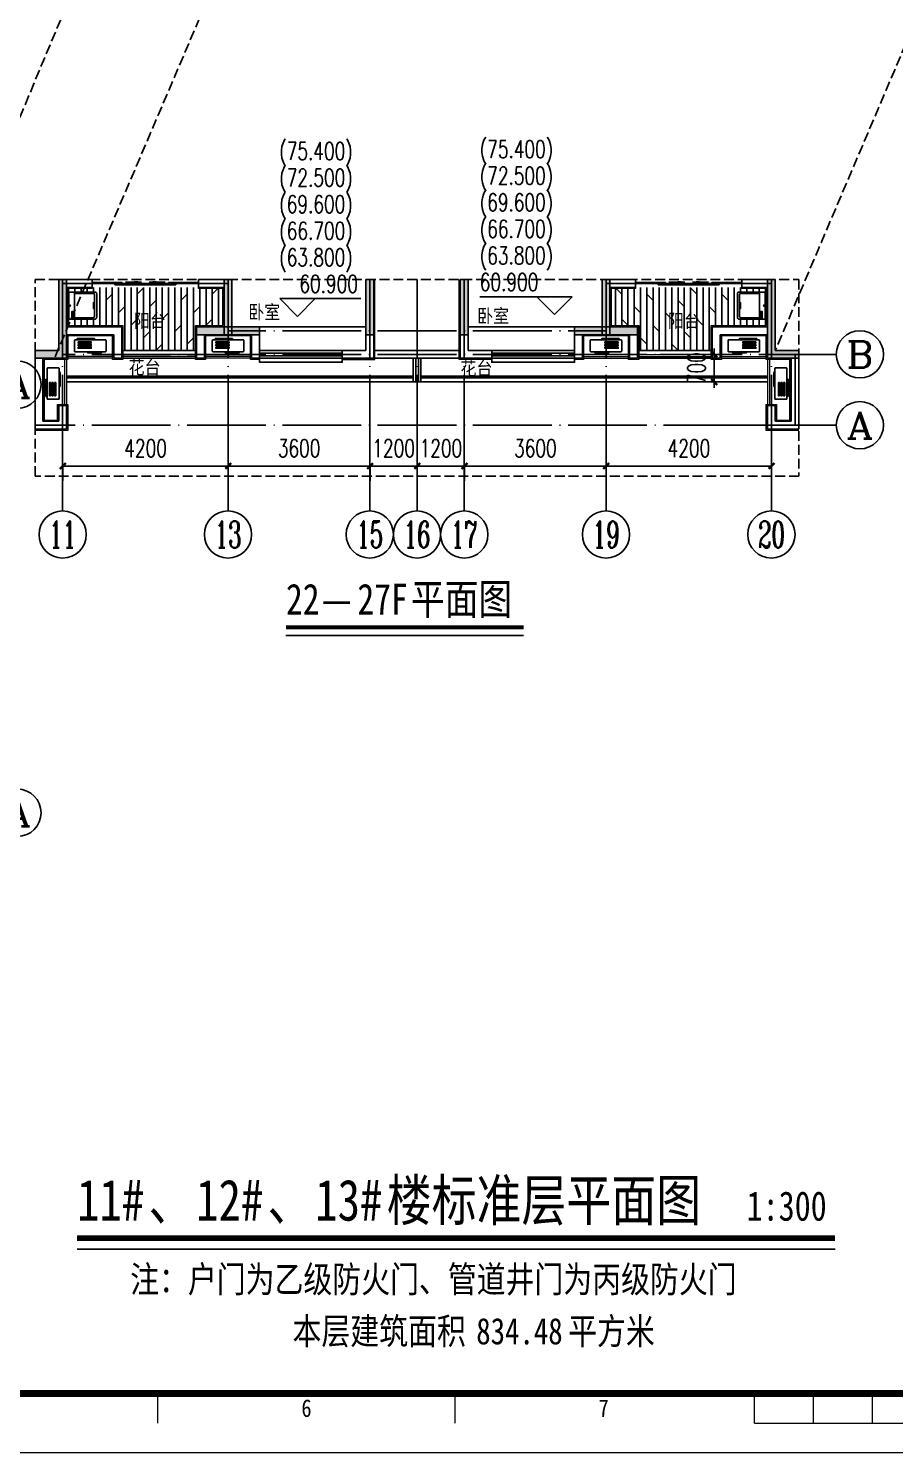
# Model space of a CAD drawing. Extents: x 802298 to 1915382, y -2285475 to -1340051.
# Drawn here: x 1361797 to 1383792, y -2285475 to -2249302 of the extents above; entities that cross this region are included whole.
import ezdxf
from ezdxf.enums import TextEntityAlignment as Align

# ---------------------------------------------------------------- set-up
doc = ezdxf.new("R2010")
doc.units = 0
doc.header["$LTSCALE"] = 1000
doc.header["$MEASUREMENT"] = 0
doc.linetypes.add('DASH', pattern=[0.35, 0.25, -0.1])
doc.linetypes.add('DOTE', pattern=[2.42, 2, -0.2, 0.02, -0.2])
doc.layers.get('0').update_dxf_attribs({"linetype": 'CONTINUOUS'})
doc.layers.get('Defpoints').update_dxf_attribs({"linetype": 'CONTINUOUS'})
for name, color, linetype in [('8', 8, 'CONTINUOUS'), ('AXIS', 3, 'CONTINUOUS'), ('AXIS_TEXT', 7, 'CONTINUOUS'), ('DIM_SYMB', 3, 'CONTINUOUS'), ('DOTE', 1, 'CONTINUOUS'), ('LM-粗', 255, 'CONTINUOUS'), ('PUB_TEXT', 7, 'CONTINUOUS'), ('WALL', 9, 'CONTINUOUS'), ('WINDOW', 4, 'CONTINUOUS'), ('厨卫', 154, 'CONTINUOUS'), ('家具', 33, 'CONTINUOUS'), ('平面填充', 252, 'CONTINUOUS'), ('看线', 5, 'CONTINUOUS'), ('窗檐', 6, 'CONTINUOUS')]:
    doc.layers.add(name, color=color, linetype=linetype)
for name, color, linetype, lineweight in [('保温', 150, 'CONTINUOUS', 9), ('图框', 7, 'CONTINUOUS', 5), ('栏杆百叶', 36, 'CONTINUOUS', 9)]:
    doc.layers.add(name, color=color, linetype=linetype, lineweight=lineweight)
doc.styles.add('_TCH_AXIS', font='COMPLEX', dxfattribs={"bigfont": 'GBCBIG'})
doc.styles.add('_TCH_DIM', font='SIMPLEX', dxfattribs={"bigfont": 'GBCBIG'})
doc.styles.add('COMPLEX', font='COMPLEX')
doc.styles.add('DIM_FONT', font='SIMPLEX', dxfattribs={"width": 0.7, "bigfont": 'GBCBIG'})
doc.styles.add('TKZ1', font='SIMHEI.TTF', dxfattribs={"width": 0.7})
doc.styles.add('黑体', font='SIMHEI.TTF', dxfattribs={"width": 0.8})
doc.dimstyles.new('DIMN150', dxfattribs={"dimscale": 1.5, "dimtxt": 300, "dimasz": 100, "dimexe": 250, "dimexo": 300, "dimgap": 150, "dimtad": 1, "dimdec": 0, "dimzin": 0, "dimdsep": 46, "dimtxsty": 'DIM_FONT', "dimblk": 'ARCHTICK', "dimcen": 0.09, "dimclrt": 7, "dimazin": 2, "dimtfac": 1, "dimtdec": 0, "dimtix": 1, "dimtmove": 2, "dimatfit": 3, "dimfxl": 0, "dimtolj": 1, "dimtzin": 0, "dimarcsym": 0})

# ---------------------------------------------------------------- blocks, each defined once
blk = doc.blocks.new('A$C4EB5717C')
at = {"layer": '家具', "color": 8}
for p, q in [((520, 110), (520, 120)), ((883, 100), (530, 100)), ((893, 120), (893, 110))]:
    blk.add_line(p, q, dxfattribs=at)
at = {"layer": '家具'}
blk.add_lwpolyline([(220, 120), (980, 120, 0.414214), (1000, 140), (1000, 410, 0.414214), (980, 430), (220, 430, 0.414214), (200, 410), (200, 140, 0.414214)], format="xyb", close=True, dxfattribs=at)
at = {"layer": '家具', "color": 8}
for points in [[(269, 459), (709, 459), (709, 444), (269, 444)], [(290, 372), (626, 372), (626, 343), (290, 343)], [(290, 306), (626, 306), (626, 277), (290, 277)], [(290, 240), (626, 240), (626, 211), (290, 211)]]:
    blk.add_lwpolyline(points, close=True, dxfattribs=at)
for centre, start, end in [((530, 110), 180, 270), ((883, 110), 270, 0)]:
    blk.add_arc(centre, 10, start, end, dxfattribs=at)
blk = doc.blocks.new('图框')
at = {"layer": '图框'}
for p, q in [((-84518, 749), (-84518, 1498)), ((-76971, 749), (-76971, 1498)), ((-69367, 749), (-69367, 1498)), ((-67869, 749), (-67869, 1498)), ((-66371, 749), (-66371, 1498)), ((-69367, 749), (-54385, 749)), ((-126000, 0), (0, 0))]:
    blk.add_line(p, q, dxfattribs=at)
at = {"layer": '图框', "const_width": 180}
blk.add_lwpolyline([(-1498, 87496), (-122254, 87496), (-122254, 1498), (-1498, 1498)], close=True, dxfattribs=at)
at = {"layer": '图框', "style": 'TKZ1', "width": 0.85}
for s, p in [('6', (-80745, 1124)), ('7', (-73197, 1124))]:
    blk.add_text(s, height=449, dxfattribs=at).set_placement(p, align=Align.MIDDLE)
blk = doc.blocks.new('_ArchTick')
at = {"color": 0, "linetype": 'ByBlock', "const_width": 0.4}
blk.add_lwpolyline([(-0.5, -0.5), (0.5, 0.5)], dxfattribs=at)
blk = doc.blocks.new('*D535')
at = {"layer": 'AXIS', "color": 0, "lineweight": -2}
for p, q in [((1362671, -2260363), (1362671, -2260791)), ((1362671, -2260416), (1366871, -2260416)), ((1366871, -2260363), (1366871, -2260791))]:
    blk.add_line(p, q, dxfattribs=at)
at = {"layer": 'Defpoints', "color": 0}
for p in [(1362671, -2259913), (1366871, -2259913), (1366871, -2260416)]:
    blk.add_point(p, dxfattribs=at)
at = {"layer": 'AXIS', "color": 0, "lineweight": -2, "xscale": 150, "yscale": 150, "zscale": 150, "rotation": 180}
blk.add_blockref('_ArchTick', (1362671, -2260416), dxfattribs=at)
at = {"layer": 'AXIS', "color": 0, "lineweight": -2, "xscale": 150, "yscale": 150, "zscale": 150}
blk.add_blockref('_ArchTick', (1366871, -2260416), dxfattribs=at)
at = {"layer": 'AXIS', "color": 7, "insert": (1364771, -2259966), "char_height": 450, "attachment_point": 5, "style": 'DIM_FONT'}
blk.add_mtext('\\A1;4200', dxfattribs=at)
blk = doc.blocks.new('*D536')
at = {"layer": 'AXIS', "color": 0, "lineweight": -2}
for p, q in [((1366871, -2260363), (1366871, -2260791)), ((1366871, -2260416), (1370471, -2260416)), ((1370471, -2260363), (1370471, -2260791))]:
    blk.add_line(p, q, dxfattribs=at)
at = {"layer": 'Defpoints', "color": 0}
for p in [(1366871, -2259913), (1370471, -2259913), (1370471, -2260416)]:
    blk.add_point(p, dxfattribs=at)
at = {"layer": 'AXIS', "color": 0, "lineweight": -2, "xscale": 150, "yscale": 150, "zscale": 150, "rotation": 180}
blk.add_blockref('_ArchTick', (1366871, -2260416), dxfattribs=at)
at = {"layer": 'AXIS', "color": 0, "lineweight": -2, "xscale": 150, "yscale": 150, "zscale": 150}
blk.add_blockref('_ArchTick', (1370471, -2260416), dxfattribs=at)
at = {"layer": 'AXIS', "color": 7, "insert": (1368671, -2259966), "char_height": 450, "attachment_point": 5, "style": 'DIM_FONT'}
blk.add_mtext('\\A1;3600', dxfattribs=at)
blk = doc.blocks.new('*D537')
at = {"layer": 'AXIS', "color": 0, "lineweight": -2}
for p, q in [((1370471, -2260416), (1370321, -2260416)), ((1370471, -2260363), (1370471, -2260791)), ((1370471, -2260416), (1371671, -2260416)), ((1371671, -2260363), (1371671, -2260791)), ((1371671, -2260416), (1371821, -2260416))]:
    blk.add_line(p, q, dxfattribs=at)
at = {"layer": 'Defpoints', "color": 0}
for p in [(1370471, -2259913), (1371671, -2259913), (1371671, -2260416)]:
    blk.add_point(p, dxfattribs=at)
at = {"layer": 'AXIS', "color": 0, "lineweight": -2, "xscale": 150, "yscale": 150, "zscale": 150}
blk.add_blockref('_ArchTick', (1370471, -2260416), dxfattribs=at)
at = {"layer": 'AXIS', "color": 0, "lineweight": -2, "xscale": 150, "yscale": 150, "zscale": 150, "rotation": 180}
blk.add_blockref('_ArchTick', (1371671, -2260416), dxfattribs=at)
at = {"layer": 'AXIS', "color": 7, "insert": (1371071, -2259966), "char_height": 450, "attachment_point": 5, "style": 'DIM_FONT'}
blk.add_mtext('\\A1;1200', dxfattribs=at)
blk = doc.blocks.new('*D538')
at = {"layer": 'AXIS', "color": 0, "lineweight": -2}
for p, q in [((1371671, -2260416), (1371521, -2260416)), ((1371671, -2260363), (1371671, -2260791)), ((1371671, -2260416), (1372871, -2260416)), ((1372871, -2260363), (1372871, -2260791)), ((1372871, -2260416), (1373021, -2260416))]:
    blk.add_line(p, q, dxfattribs=at)
at = {"layer": 'Defpoints', "color": 0}
for p in [(1371671, -2259913), (1372871, -2259913), (1372871, -2260416)]:
    blk.add_point(p, dxfattribs=at)
at = {"layer": 'AXIS', "color": 0, "lineweight": -2, "xscale": 150, "yscale": 150, "zscale": 150}
blk.add_blockref('_ArchTick', (1371671, -2260416), dxfattribs=at)
at = {"layer": 'AXIS', "color": 0, "lineweight": -2, "xscale": 150, "yscale": 150, "zscale": 150, "rotation": 180}
blk.add_blockref('_ArchTick', (1372871, -2260416), dxfattribs=at)
at = {"layer": 'AXIS', "color": 7, "insert": (1372271, -2259966), "char_height": 450, "attachment_point": 5, "style": 'DIM_FONT'}
blk.add_mtext('\\A1;1200', dxfattribs=at)
blk = doc.blocks.new('*D539')
at = {"layer": 'AXIS', "color": 0, "lineweight": -2}
for p, q in [((1372871, -2260363), (1372871, -2260791)), ((1372871, -2260416), (1376471, -2260416)), ((1376471, -2260363), (1376471, -2260791))]:
    blk.add_line(p, q, dxfattribs=at)
at = {"layer": 'Defpoints', "color": 0}
for p in [(1372871, -2259913), (1376471, -2259913), (1376471, -2260416)]:
    blk.add_point(p, dxfattribs=at)
at = {"layer": 'AXIS', "color": 0, "lineweight": -2, "xscale": 150, "yscale": 150, "zscale": 150, "rotation": 180}
blk.add_blockref('_ArchTick', (1372871, -2260416), dxfattribs=at)
at = {"layer": 'AXIS', "color": 0, "lineweight": -2, "xscale": 150, "yscale": 150, "zscale": 150}
blk.add_blockref('_ArchTick', (1376471, -2260416), dxfattribs=at)
at = {"layer": 'AXIS', "color": 7, "insert": (1374671, -2259966), "char_height": 450, "attachment_point": 5, "style": 'DIM_FONT'}
blk.add_mtext('\\A1;3600', dxfattribs=at)
blk = doc.blocks.new('*D540')
at = {"layer": 'AXIS', "color": 0, "lineweight": -2}
for p, q in [((1376471, -2260363), (1376471, -2260791)), ((1376471, -2260416), (1380671, -2260416)), ((1380671, -2260363), (1380671, -2260791))]:
    blk.add_line(p, q, dxfattribs=at)
at = {"layer": 'Defpoints', "color": 0}
for p in [(1376471, -2259913), (1380671, -2259913), (1380671, -2260416)]:
    blk.add_point(p, dxfattribs=at)
at = {"layer": 'AXIS', "color": 0, "lineweight": -2, "xscale": 150, "yscale": 150, "zscale": 150, "rotation": 180}
blk.add_blockref('_ArchTick', (1376471, -2260416), dxfattribs=at)
at = {"layer": 'AXIS', "color": 0, "lineweight": -2, "xscale": 150, "yscale": 150, "zscale": 150}
blk.add_blockref('_ArchTick', (1380671, -2260416), dxfattribs=at)
at = {"layer": 'AXIS', "color": 7, "insert": (1378571, -2259966), "char_height": 450, "attachment_point": 5, "style": 'DIM_FONT'}
blk.add_mtext('\\A1;4200', dxfattribs=at)
blk = doc.blocks.new('*D543')
at = {"layer": 'AXIS', "color": 0, "lineweight": -2}
for p, q in [((1379213, -2257580), (1379213, -2257430)), ((1377840, -2257580), (1379588, -2257580)), ((1379213, -2258280), (1379213, -2257580)), ((1377840, -2258280), (1379588, -2258280)), ((1379213, -2258280), (1379213, -2258430))]:
    blk.add_line(p, q, dxfattribs=at)
at = {"layer": 'Defpoints', "color": 0}
for p in [(1377390, -2257580), (1379213, -2257580), (1377390, -2258280)]:
    blk.add_point(p, dxfattribs=at)
at = {"layer": 'AXIS', "color": 0, "lineweight": -2, "xscale": 150, "yscale": 150, "zscale": 150}
for p, rotation in [((1379213, -2257580), 270), ((1379213, -2258280), 90)]:
    blk.add_blockref('_ArchTick', p, dxfattribs=dict(at, rotation=rotation))
at = {"layer": 'AXIS', "color": 7, "insert": (1378763, -2257930), "char_height": 450, "attachment_point": 5, "rotation": 90, "style": 'DIM_FONT'}
blk.add_mtext('\\A1;700', dxfattribs=at)
blk = doc.blocks.new('$plan$00001623')
blk.add_line((-341, -145), (342, -145))
blk.add_lwpolyline([(295, -706), (-295, -706, -0.414214), (-345, -656), (-345, 0), (345, 0), (345, -656, -0.414214)], format="xyb", close=True)
blk.add_lwpolyline([(307, -145), (307, -611, -0.414214), (267, -651), (-267, -651, -0.414214), (-307, -611), (-307, -145)], format="xyb")
for points in [[(323, -72), (152, -72), (152, -120), (323, -120)], [(163, -86), (177, -86), (177, -99), (163, -99)], [(189, -86), (202, -86), (202, -99), (189, -99)], [(213, -86), (227, -86), (227, -99), (213, -99)], [(239, -86), (253, -86), (253, -99), (239, -99)], [(281, -110), (309, -110), (309, -80), (281, -80)]]:
    blk.add_lwpolyline(points, close=True)
blk.add_lwpolyline([(-71, -651), (-71, -623), (0, -623), (71, -623), (71, -651)])
blk.add_circle((0, -25), 16)
blk = doc.blocks.new('$TCHSYS$WIN2D')
for p, q in [((-0.5, 0.5), (0.5, 0.5)), ((-0.5, 0.5), (-0.5, -0.5)), ((0.5, 0.5), (0.5, -0.5)), ((0.5, 0.167), (-0.5, 0.167)), ((0.5, -0.167), (-0.5, -0.167)), ((-0.5, -0.5), (0.5, -0.5))]:
    blk.add_line(p, q)
blk = doc.blocks.new('$DorLib2D$00000138')
at = {"color": 0, "linetype": 'Continuous'}
for p, q in [((-0.288, 0), (-0.288, 0.154)), ((-0.288, 0.154), (0, 0.154)), ((0, 0.154), (0, 0)), ((0.288, 0.154), (0, 0.154)), ((0.288, 0), (0.288, 0.154)), ((-0.5, -0.14), (-0.5, 0)), ((-0.5, 0), (-0.219, 0)), ((0, 0), (-0.288, 0)), ((-0.219, 0), (-0.219, -0.14)), ((0, 0), (0.288, 0)), ((0.219, 0), (0.219, -0.14)), ((0.5, 0), (0.219, 0)), ((0.5, 0), (0.5, -0.195)), ((0.5, -0.14), (0.5, 0)), ((-0.219, -0.14), (-0.5, -0.14)), ((-0.186, -0.186), (-0.037, -0.186)), ((-0.037, -0.186), (-0.102, -0.258)), ((-0.102, -0.258), (-0.102, -0.186)), ((0.186, -0.186), (0.037, -0.186)), ((0.037, -0.186), (0.102, -0.258)), ((0.102, -0.258), (0.102, -0.186)), ((0.219, -0.14), (0.5, -0.14))]:
    blk.add_line(p, q, dxfattribs=at)
blk = doc.blocks.new('_AXISO')
blk.add_circle((0, 0), 0.5)
at = {"layer": 'AXIS_TEXT', "style": 'COMPLEX', "width": 1.041667}
blk.add_attdef('A', text='', height=0.56, dxfattribs=at).set_placement((-0.25, -0.28), (0.25, -0.28), align=Align.FIT)

msp = doc.modelspace()

# ---------------------------------------------------------------- hatches: boundary and pattern name
at = {"layer": 'LM-粗', "ltscale": 0.5}
for points in [[(1367664.8, -2257079.9), (1366064.8, -2257079.9), (1366064.8, -2256879.9), (1367664.8, -2256879.9)], [(1375664.8, -2257079.9), (1377264.8, -2257079.9), (1377264.8, -2256879.9), (1375664.8, -2256879.9)]]:
    msp.add_hatch(color=8, dxfattribs=at).paths.add_polyline_path(points)
at = {"layer": '平面填充'}
h = msp.add_hatch(dxfattribs=at)
h.set_pattern_fill('DOLMIT', color=256, scale=200, angle=90, style=0)
h.set_pattern_definition([(90, (3198739.54, -809849.7), (158.748412, 1e-14), []), (45, (3198739.54, -809849.7), (317.49661, -317.49661), [224.50425, -449.008])])
h.paths.add_polyline_path([(1362942.5, -2256493.3), (1362894.4, -2256493.3), (1362894.4, -2256664.6), (1362942.5, -2256664.6)], flags=0)
h.paths.add_polyline_path([(1362921.3, -2256504.3), (1362908.6, -2256504.3), (1362908.6, -2256517.9), (1362921.3, -2256517.9)], flags=0)
h.paths.add_polyline_path([(1362921.3, -2256529.8), (1362908.6, -2256529.8), (1362908.6, -2256543.4), (1362921.3, -2256543.4)], flags=0)
h.paths.add_polyline_path([(1362932.6, -2256622.1), (1362902.9, -2256622.1), (1362902.9, -2256650.5), (1362932.6, -2256650.5)], flags=0)
h.paths.add_polyline_path([(1362921.3, -2256554.3), (1362908.6, -2256554.3), (1362908.6, -2256568), (1362921.3, -2256568)], flags=0)
h.paths.add_polyline_path([(1362921.3, -2256580.7), (1362908.6, -2256580.7), (1362908.6, -2256594.4), (1362921.3, -2256594.4)], flags=0)
h.paths.add_polyline_path([(1362832.2, -2256341.3, 1), (1362864.3, -2256341.3, 1)], flags=0)
h.paths.add_polyline_path([(1365332.1, -2257039.5), (1364442.1, -2257039.5), (1364442.1, -2256452.3), (1365332.1, -2256452.3)], flags=24)
h.paths.add_polyline_path([(1362794.8, -2255985.6), (1363564.2, -2255985.6), (1363564.2, -2256713.9), (1362794.8, -2256713.9), (1362794.8, -2256849.9), (1364194.8, -2256849.9), (1364194.8, -2257479.9), (1366034.8, -2257479.9), (1366034.8, -2256849.9), (1366734.8, -2256849.9), (1366734.8, -2255909.9), (1366114.8, -2255909.9), (1366114.8, -2255879.9), (1363414.8, -2255879.9), (1363414.8, -2255909.9), (1362794.8, -2255909.9)])
h = msp.add_hatch(dxfattribs=at)
h.set_pattern_fill('DOLMIT', color=256, scale=200, angle=90, style=0)
h.set_pattern_definition([(90, (-455410.01, -809849.7), (-158.748412, 1e-14), []), (135, (-455410, -809849.7), (-317.49661, -317.49661), [224.50425, -449.008])])
h.paths.add_polyline_path([(1380387, -2256493.3), (1380435.2, -2256493.3), (1380435.2, -2256664.6), (1380387, -2256664.6)], flags=0)
h.paths.add_polyline_path([(1380408.2, -2256504.3), (1380421, -2256504.3), (1380421, -2256517.9), (1380408.2, -2256517.9)], flags=0)
h.paths.add_polyline_path([(1380408.2, -2256529.8), (1380421, -2256529.8), (1380421, -2256543.4), (1380408.2, -2256543.4)], flags=0)
h.paths.add_polyline_path([(1380396.9, -2256622.1), (1380426.7, -2256622.1), (1380426.7, -2256650.5), (1380396.9, -2256650.5)], flags=0)
h.paths.add_polyline_path([(1380408.2, -2256554.3), (1380421, -2256554.3), (1380421, -2256568), (1380408.2, -2256568)], flags=0)
h.paths.add_polyline_path([(1380408.2, -2256580.7), (1380421, -2256580.7), (1380421, -2256594.4), (1380408.2, -2256594.4)], flags=0)
h.paths.add_polyline_path([(1380497.3, -2256341.3, -1), (1380465.2, -2256341.3, -1)], flags=0)
h.paths.add_polyline_path([(1377997.4, -2257039.5), (1378887.4, -2257039.5), (1378887.4, -2256452.3), (1377997.4, -2256452.3)], flags=24)
h.paths.add_polyline_path([(1380534.8, -2256701), (1379755.4, -2256701), (1379755.4, -2255996.3), (1380506.7, -2255996.3), (1380534.8, -2255984.4), (1380534.8, -2255909.9), (1379914.8, -2255909.9), (1379914.8, -2255879.9), (1377214.8, -2255879.9), (1377214.8, -2255909.9), (1376594.8, -2255909.9), (1376594.8, -2256849.9), (1377294.8, -2256849.9), (1377294.8, -2257479.9), (1379134.8, -2257479.9), (1379134.8, -2256849.9), (1380534.8, -2256849.9)])

# ---------------------------------------------------------------- linework, layer by layer
at = {"layer": '8', "linetype": 'DASH'}
for p, q in [((1366390.5, -2240026.4), (1359534, -2256448.5)), ((1369990.5, -2240026.4), (1362454.4, -2257679.9)), ((1388190.5, -2240026.4), (1380764.8, -2257479.9))]:
    msp.add_line(p, q, dxfattribs=at)
msp.add_lwpolyline([(1361964.8, -2255681.3), (1381364.8, -2255679.9), (1381364.8, -2260671.5), (1361964.8, -2260672.9)], close=True, dxfattribs=at)
at = {"layer": 'AXIS'}
for p, q in [((1368630.7, -2256614), (1368180.7, -2256164)), ((1368180.7, -2256164), (1370237.8, -2256164)), ((1368630.7, -2256614), (1369080.7, -2256164)), ((1375607.3, -2256116.2), (1373259.8, -2256116.2)), ((1375157.3, -2256566.2), (1374707.3, -2256116.2)), ((1375157.3, -2256566.2), (1375607.3, -2256116.2)), ((1380373, -2257579.9), (1382312.1, -2257579.9)), ((1362664.8, -2258391.3), (1362664.8, -2261555.6)), ((1366864.8, -2258391.3), (1366864.8, -2261555.6)), ((1370464.8, -2258391.3), (1370464.8, -2261555.6)), ((1371664.8, -2258391.3), (1371664.8, -2261555.6)), ((1372864.8, -2258391.3), (1372864.8, -2261555.6)), ((1376464.8, -2258391.3), (1376464.8, -2261555.6)), ((1380664.8, -2258391.3), (1380664.8, -2261555.6)), ((1379312.1, -2259379.9), (1382312.1, -2259379.9))]:
    msp.add_line(p, q, dxfattribs=at)
at = {"layer": 'DIM_SYMB'}
for points, const_width in [([(1368335.8, -2264514.6), (1374371.7, -2264514.6)], 105), ([(1363031, -2280031.3), (1382283.3, -2280031.3)], 140)]:
    msp.add_lwpolyline(points, dxfattribs=dict(at, const_width=const_width))
for points in [[(1368335.8, -2264724.6), (1374371.7, -2264724.6)], [(1363031, -2280311.3), (1382283.3, -2280311.3)]]:
    msp.add_lwpolyline(points, dxfattribs=at)
at = {"layer": 'DOTE', "linetype": 'DOTE'}
for p, q in [((1362664.8, -2255680.6), (1362664.8, -2260067.8)), ((1366864.8, -2255680.3), (1366864.8, -2260067.8)), ((1370464.8, -2255680), (1370464.8, -2260067.8)), ((1371664.8, -2255680), (1371664.8, -2260067.8)), ((1371664.8, -2255680), (1371664.8, -2260067.8)), ((1372864.8, -2255679.9), (1372864.8, -2260067.8)), ((1376464.8, -2255679.6), (1376464.8, -2260067.8)), ((1380664.8, -2255679.3), (1380664.8, -2260067.8)), ((1366864.8, -2255779.2), (1362664.8, -2255779.2)), ((1376464.8, -2255779.2), (1380664.8, -2255779.2)), ((1372664.8, -2256979.2), (1366864.8, -2256979.2)), ((1370664.8, -2256979.2), (1376464.8, -2256979.2)), ((1372664.8, -2257579.2), (1362664.8, -2257579.2)), ((1370664.8, -2257579.2), (1380664.8, -2257579.2)), ((1381264.8, -2257579.2), (1381264.8, -2259379.2)), ((1372664.8, -2259379.2), (1361964.8, -2259379.2)), ((1370664.8, -2259379.2), (1381364.8, -2259379.2))]:
    msp.add_line(p, q, dxfattribs=at)
at = {"layer": 'LM-粗', "ltscale": 0.5}
for p, q in [((1370594.8, -2257479.9), (1372734.8, -2257479.9)), ((1370594.8, -2257679.9), (1372734.8, -2257679.9)), ((1362764.8, -2258279.9), (1380564.8, -2258279.9))]:
    msp.add_line(p, q, dxfattribs=at)
at = {"layer": 'LM-粗', "color": 8, "ltscale": 0.5}
for points in [[(1362764.8, -2257679.9), (1361964.8, -2257679.9), (1361964.8, -2257479.9), (1362564.8, -2257479.9), (1362564.8, -2255679.9), (1362764.8, -2255679.9), (1362764.8, -2257679.9)], [(1366764.8, -2255679.9), (1366764.8, -2255679.9), (1366764.8, -2255879.9), (1366764.8, -2255879.9), (1366764.8, -2257079.9), (1366764.8, -2257079.9), (1366764.8, -2257079.9), (1366964.8, -2257079.9), (1366964.8, -2256879.9), (1366964.8, -2256879.9), (1366964.8, -2255679.9), (1366764.8, -2255679.9)], [(1376564.8, -2255679.9), (1376564.8, -2255679.9), (1376564.8, -2255879.9), (1376564.8, -2255879.9), (1376564.8, -2257079.9), (1376564.8, -2257079.9), (1376564.8, -2257079.9), (1376364.8, -2257079.9), (1376364.8, -2256879.9), (1376364.8, -2256879.9), (1376364.8, -2255679.9), (1376564.8, -2255679.9)], [(1380564.8, -2257679.9), (1381364.8, -2257679.9), (1381364.8, -2257479.9), (1380764.8, -2257479.9), (1380764.8, -2255679.9), (1380564.8, -2255679.9), (1380564.8, -2257679.9)]]:
    msp.add_lwpolyline(points, dxfattribs=at)
for points in [[(1370364.8, -2255679.9), (1370564.8, -2255679.9), (1370564.8, -2257079.9), (1370364.8, -2257079.9), (1370364.8, -2257079.9), (1370364.8, -2257079.9)], [(1372964.8, -2255679.9), (1372764.8, -2255679.9), (1372764.8, -2257079.9), (1372964.8, -2257079.9), (1372964.8, -2257079.9), (1372964.8, -2257079.9)], [(1367664.8, -2257079.9), (1366064.8, -2257079.9), (1366064.8, -2256879.9), (1367664.8, -2256879.9)], [(1375664.8, -2257079.9), (1377264.8, -2257079.9), (1377264.8, -2256879.9), (1375664.8, -2256879.9)]]:
    msp.add_lwpolyline(points, close=True, dxfattribs=at)
for points in [[(1362564.8, -2255679.9), (1362764.8, -2255679.9), (1362564.8, -2257679.9), (1362764.8, -2257679.9)], [(1366964.8, -2255679.9), (1366964.8, -2257079.9), (1366764.8, -2255679.9), (1366764.8, -2257079.9)], [(1366764.8, -2255879.9), (1366764.8, -2255679.9), (1366764.8, -2255879.9), (1366764.8, -2255679.9)], [(1370564.8, -2255679.9), (1370564.8, -2257079.9), (1370364.8, -2255679.9), (1370364.8, -2257079.9)], [(1372764.8, -2255679.9), (1372764.8, -2257079.9), (1372964.8, -2255679.9), (1372964.8, -2257079.9)], [(1376364.8, -2255679.9), (1376364.8, -2257079.9), (1376564.8, -2255679.9), (1376564.8, -2257079.9)], [(1376564.8, -2255879.9), (1376564.8, -2255679.9), (1376564.8, -2255879.9), (1376564.8, -2255679.9)], [(1380764.8, -2255679.9), (1380564.8, -2255679.9), (1380764.8, -2257679.9), (1380564.8, -2257679.9)], [(1361964.8, -2257479.9), (1361964.8, -2257679.9), (1362564.8, -2257479.9), (1362564.8, -2257679.9)], [(1381364.8, -2257479.9), (1381364.8, -2257679.9), (1380764.8, -2257479.9), (1380764.8, -2257679.9)]]:
    msp.add_solid(points, dxfattribs=at)
at = {"layer": 'WALL'}
for p, q in [((1363414.8, -2255679.9), (1362564.8, -2255679.9)), ((1362564.8, -2255679.9), (1362564.8, -2256979.9)), ((1363414.8, -2255879.9), (1363414.8, -2255679.9)), ((1366964.8, -2255679.9), (1366114.8, -2255679.9)), ((1366114.8, -2255679.9), (1366114.8, -2255879.9)), ((1366964.8, -2255679.9), (1366964.8, -2256879.9)), ((1370364.8, -2255679.9), (1370364.8, -2257479.9)), ((1370564.8, -2255679.9), (1370364.8, -2255679.9)), ((1370564.8, -2255679.9), (1370564.8, -2257679.9)), ((1372764.8, -2255679.9), (1372764.8, -2257679.9)), ((1372964.8, -2255679.9), (1372764.8, -2255679.9)), ((1372964.8, -2255679.9), (1372964.8, -2257479.9)), ((1377214.8, -2255679.9), (1376364.8, -2255679.9)), ((1376364.8, -2255679.9), (1376364.8, -2256879.9)), ((1377214.8, -2255879.9), (1377214.8, -2255679.9)), ((1380764.8, -2255679.9), (1379914.8, -2255679.9)), ((1379914.8, -2255679.9), (1379914.8, -2255879.9)), ((1380764.8, -2255679.9), (1380764.8, -2256979.9)), ((1362764.8, -2255879.9), (1363414.8, -2255879.9)), ((1362764.8, -2255879.9), (1362764.8, -2256879.9)), ((1366114.8, -2255879.9), (1366764.8, -2255879.9)), ((1366764.8, -2255879.9), (1366764.8, -2256879.9)), ((1376564.8, -2255879.9), (1377214.8, -2255879.9)), ((1376564.8, -2255879.9), (1376564.8, -2256879.9)), ((1379914.8, -2255879.9), (1380564.8, -2255879.9)), ((1380564.8, -2255879.9), (1380564.8, -2256879.9)), ((1362564.8, -2256979.9), (1362564.8, -2257479.9)), ((1364164.8, -2256879.9), (1362764.8, -2256879.9)), ((1363964.8, -2257079.9), (1362764.8, -2257079.9)), ((1362764.8, -2257079.9), (1362764.8, -2257679.9)), ((1363964.8, -2257079.9), (1363964.8, -2257679.9)), ((1364164.8, -2256879.9), (1364164.8, -2257679.9)), ((1366064.8, -2256879.9), (1366064.8, -2257679.9)), ((1366764.8, -2256879.9), (1366064.8, -2256879.9)), ((1366264.8, -2257079.9), (1366264.8, -2257679.9)), ((1366864.8, -2257079.9), (1366264.8, -2257079.9)), ((1367464.8, -2257079.9), (1366864.8, -2257079.9)), ((1367664.8, -2256879.9), (1366964.8, -2256879.9)), ((1367464.8, -2257079.9), (1367464.8, -2257679.9)), ((1367664.8, -2256879.9), (1367664.8, -2257479.9)), ((1375664.8, -2256879.9), (1375664.8, -2257479.9)), ((1375664.8, -2256879.9), (1376364.8, -2256879.9)), ((1375864.8, -2257079.9), (1375864.8, -2257679.9)), ((1375864.8, -2257079.9), (1376464.8, -2257079.9)), ((1376464.8, -2257079.9), (1377064.8, -2257079.9)), ((1376564.8, -2256879.9), (1377264.8, -2256879.9)), ((1377064.8, -2257079.9), (1377064.8, -2257679.9)), ((1377264.8, -2256879.9), (1377264.8, -2257679.9)), ((1379164.8, -2256879.9), (1379164.8, -2257679.9)), ((1379164.8, -2256879.9), (1380564.8, -2256879.9)), ((1379364.8, -2257079.9), (1379364.8, -2257679.9)), ((1379364.8, -2257079.9), (1380564.8, -2257079.9)), ((1380564.8, -2257079.9), (1380564.8, -2257679.9)), ((1380764.8, -2256979.9), (1380764.8, -2257479.9)), ((1362564.8, -2257479.9), (1361964.8, -2257479.9)), ((1361964.8, -2259279.9), (1361964.8, -2257479.9)), ((1367664.8, -2257679.9), (1367664.8, -2257479.9)), ((1370364.8, -2257479.9), (1369764.8, -2257479.9)), ((1369764.8, -2257479.9), (1369764.8, -2257679.9)), ((1373564.8, -2257479.9), (1372964.8, -2257479.9)), ((1373564.8, -2257679.9), (1373564.8, -2257479.9)), ((1375664.8, -2257479.9), (1375664.8, -2257679.9)), ((1380764.8, -2257479.9), (1381364.8, -2257479.9)), ((1381364.8, -2257479.9), (1381364.8, -2259479.9)), ((1362764.8, -2257679.9), (1362164.8, -2257679.9)), ((1362164.8, -2259279.9), (1362164.8, -2257679.9)), ((1364164.8, -2257679.9), (1363964.8, -2257679.9)), ((1366264.8, -2257679.9), (1366064.8, -2257679.9)), ((1367464.8, -2257679.9), (1367664.8, -2257679.9)), ((1369764.8, -2257679.9), (1370564.8, -2257679.9)), ((1371564.8, -2257679.9), (1371764.8, -2257679.9)), ((1372764.8, -2257679.9), (1373564.8, -2257679.9)), ((1375664.8, -2257679.9), (1375864.8, -2257679.9)), ((1377264.8, -2257679.9), (1377064.8, -2257679.9)), ((1379364.8, -2257679.9), (1379164.8, -2257679.9)), ((1380564.8, -2257679.9), (1381164.8, -2257679.9)), ((1381164.8, -2257679.9), (1381164.8, -2259279.9)), ((1371564.8, -2258279.9), (1371764.8, -2258279.9)), ((1362564.8, -2259279.9), (1362564.8, -2258879.9)), ((1362564.8, -2258879.9), (1362764.8, -2258879.9)), ((1362764.8, -2259279.9), (1362764.8, -2258879.9)), ((1380564.8, -2259279.9), (1380564.8, -2258879.9)), ((1380564.8, -2258879.9), (1380764.8, -2258879.9)), ((1380764.8, -2259279.9), (1380764.8, -2258879.9)), ((1361964.8, -2259279.9), (1361964.8, -2259279.9)), ((1361964.8, -2259479.9), (1361964.8, -2259279.9)), ((1362564.8, -2259279.9), (1362164.8, -2259279.9)), ((1362764.8, -2259279.9), (1362764.8, -2259279.9)), ((1362764.8, -2259479.9), (1362764.8, -2259279.9)), ((1380564.8, -2259279.9), (1380564.8, -2259279.9)), ((1380564.8, -2259279.9), (1380564.8, -2259479.9)), ((1380764.8, -2259279.9), (1381164.8, -2259279.9)), ((1362064.8, -2259479.9), (1361964.8, -2259479.9)), ((1362664.8, -2259479.9), (1362064.8, -2259479.9)), ((1362764.8, -2259479.9), (1362664.8, -2259479.9)), ((1380564.8, -2259479.9), (1380664.8, -2259479.9)), ((1380664.8, -2259479.9), (1381364.8, -2259479.9))]:
    msp.add_line(p, q, dxfattribs=at)
at = {"layer": 'WINDOW', "color": 4}
for p, q in [((1362764.8, -2258129.9), (1371564.8, -2258129.9)), ((1362764.8, -2258179.9), (1371564.8, -2258179.9)), ((1371764.8, -2258129.9), (1380564.8, -2258129.9)), ((1371764.8, -2258179.9), (1380564.8, -2258179.9))]:
    msp.add_line(p, q, dxfattribs=at)
at = {"layer": '保温', "ltscale": 0.5}
for points in [[(1369764.8, -2257709.9), (1370594.8, -2257709.9), (1370594.8, -2255680.7)], [(1373564.8, -2257709.9), (1372734.8, -2257709.9), (1372734.8, -2255680.7)], [(1363414.8, -2255879.9), (1363414.8, -2255909.9), (1362794.8, -2255909.9), (1362794.8, -2256849.9), (1364194.8, -2256849.9), (1364194.8, -2257709.9), (1363934.8, -2257709.9), (1363934.8, -2257109.9), (1362794.8, -2257109.9), (1362794.8, -2257709.9), (1362194.8, -2257709.9), (1362194.8, -2259249.9), (1362534.8, -2259249.9), (1362534.8, -2258849.9), (1362794.8, -2258849.9), (1362794.8, -2259509.9), (1361964.8, -2259509.9)], [(1367664.8, -2257679.9), (1367664.8, -2257709.9), (1367434.8, -2257709.9), (1367434.8, -2257109.9), (1366294.8, -2257109.9), (1366294.8, -2257709.9), (1366034.8, -2257709.9), (1366034.8, -2256849.9), (1366734.8, -2256849.9), (1366734.8, -2255909.9), (1366114.8, -2255909.9), (1366114.8, -2255879.9)], [(1377214.8, -2255879.9), (1377214.8, -2255909.9), (1376594.8, -2255909.9), (1376594.8, -2256849.9), (1377294.8, -2256849.9), (1377294.8, -2257709.9), (1377034.8, -2257709.9), (1377034.8, -2257109.9), (1375894.8, -2257109.9), (1375894.8, -2257709.9), (1375664.8, -2257709.9), (1375664.8, -2257679.9)], [(1381364.8, -2259509.9), (1380534.8, -2259509.9), (1380534.8, -2258849.9), (1380794.8, -2258849.9), (1380794.8, -2259249.9), (1381134.8, -2259249.9), (1381134.8, -2257709.9), (1380534.8, -2257709.9), (1380534.8, -2257109.9), (1379394.8, -2257109.9), (1379394.8, -2257709.9), (1379134.8, -2257709.9), (1379134.8, -2256849.9), (1380534.8, -2256849.9), (1380534.8, -2255909.9), (1379914.8, -2255909.9), (1379914.8, -2255879.9)]]:
    msp.add_lwpolyline(points, dxfattribs=at)
at = {"layer": '栏杆百叶'}
for p, q in [((1362714.8, -2257709.9), (1362714.8, -2258849.9)), ((1362764.8, -2257709.9), (1362764.8, -2258849.9)), ((1363934.8, -2257629.9), (1362794.8, -2257629.9)), ((1363934.8, -2257679.9), (1362794.8, -2257679.9)), ((1366034.8, -2257579.9), (1364194.8, -2257579.9)), ((1366034.8, -2257629.9), (1364194.8, -2257629.9)), ((1367434.8, -2257629.9), (1366294.8, -2257629.9)), ((1367434.8, -2257679.9), (1366294.8, -2257679.9)), ((1375894.8, -2257629.9), (1377034.8, -2257629.9)), ((1375894.8, -2257679.9), (1377034.8, -2257679.9)), ((1377294.8, -2257579.9), (1379134.8, -2257579.9)), ((1377294.8, -2257629.9), (1379134.8, -2257629.9)), ((1379394.8, -2257629.9), (1380534.8, -2257629.9)), ((1379394.8, -2257679.9), (1380534.8, -2257679.9)), ((1380564.8, -2257709.9), (1380564.8, -2258849.9)), ((1380614.8, -2257709.9), (1380614.8, -2258849.9))]:
    msp.add_line(p, q, dxfattribs=at)
at = {"layer": '看线'}
for p, q in [((1367664.8, -2256879.9), (1370364.8, -2256879.9)), ((1375664.8, -2256879.9), (1372964.8, -2256879.9)), ((1364194.8, -2257479.9), (1366034.8, -2257479.9)), ((1379134.8, -2257479.9), (1377294.8, -2257479.9)), ((1364194.8, -2257679.9), (1366034.8, -2257679.9)), ((1379134.8, -2257679.9), (1377294.8, -2257679.9))]:
    msp.add_line(p, q, dxfattribs=at)
at = {"layer": '窗檐', "ltscale": 0.5}
for points in [[(1369764.8, -2257679.9), (1369764.8, -2257779.9), (1367664.8, -2257779.9), (1367664.8, -2257679.9)], [(1375664.8, -2257679.9), (1375664.8, -2257779.9), (1373564.8, -2257779.9), (1373564.8, -2257679.9)]]:
    msp.add_lwpolyline(points, dxfattribs=at)

# ---------------------------------------------------------------- block references
at = {"layer": 'AXIS'}
ref = msp.add_blockref('_AXISO', (1382912.1, -2257579.9), dxfattribs=dict(at, xscale=1200, yscale=1200, zscale=1200))
ref.add_attrib('A', 'B', dxfattribs={"layer": 'AXIS_TEXT', "height": 678.8, "style": '_TCH_AXIS', "width": 1.235294}).set_placement((1382572.6, -2257919.3), (1383251.5, -2257919.3), align=Align.FIT)
ref = msp.add_blockref('_AXISO', (1361518, -2258348.5), dxfattribs=dict(at, xscale=1200, yscale=1200, zscale=1200))
ref.add_attrib('A', 'A', dxfattribs={"layer": 'AXIS_TEXT', "height": 678.8, "style": '_TCH_AXIS', "width": 1.166667}).set_placement((1361178.6, -2258687.9), (1361857.4, -2258687.9), align=Align.FIT)
ref = msp.add_blockref('_AXISO', (1382912.1, -2259379.9), dxfattribs=dict(at, xscale=1200, yscale=1200, zscale=1200))
ref.add_attrib('A', 'A', dxfattribs={"layer": 'AXIS_TEXT', "height": 678.8, "style": '_TCH_AXIS', "width": 1.166667}).set_placement((1382572.6, -2259719.3), (1383251.5, -2259719.3), align=Align.FIT)
ref = msp.add_blockref('_AXISO', (1362664.8, -2262155.6), dxfattribs=dict(at, xscale=1200, yscale=1200, zscale=1200))
ref.add_attrib('A', '11', dxfattribs={"layer": 'AXIS_TEXT', "height": 678.82, "style": '_TCH_AXIS', "width": 0.875}).set_placement((1362325.4, -2262495), (1363004.2, -2262495), align=Align.FIT)
ref = msp.add_blockref('_AXISO', (1366864.8, -2262155.6), dxfattribs=dict(at, xscale=1200, yscale=1200, zscale=1200))
ref.add_attrib('A', '13', dxfattribs={"layer": 'AXIS_TEXT', "height": 678.82, "style": '_TCH_AXIS', "width": 0.724138}).set_placement((1366525.4, -2262495), (1367204.2, -2262495), align=Align.FIT)
ref = msp.add_blockref('_AXISO', (1370464.8, -2262155.6), dxfattribs=dict(at, xscale=1200, yscale=1200, zscale=1200))
ref.add_attrib('A', '15', dxfattribs={"layer": 'AXIS_TEXT', "height": 678.82, "style": '_TCH_AXIS', "width": 0.724138}).set_placement((1370125.4, -2262495), (1370804.2, -2262495), align=Align.FIT)
ref = msp.add_blockref('_AXISO', (1371664.8, -2262155.6), dxfattribs=dict(at, xscale=1200, yscale=1200, zscale=1200))
ref.add_attrib('A', '16', dxfattribs={"layer": 'AXIS_TEXT', "height": 678.82, "style": '_TCH_AXIS', "width": 0.724138}).set_placement((1371325.4, -2262495), (1372004.2, -2262495), align=Align.FIT)
ref = msp.add_blockref('_AXISO', (1372864.8, -2262155.6), dxfattribs=dict(at, xscale=1200, yscale=1200, zscale=1200))
ref.add_attrib('A', '17', dxfattribs={"layer": 'AXIS_TEXT', "height": 678.82, "style": '_TCH_AXIS', "width": 0.724138}).set_placement((1372525.4, -2262495), (1373204.2, -2262495), align=Align.FIT)
ref = msp.add_blockref('_AXISO', (1376464.8, -2262155.6), dxfattribs=dict(at, xscale=1200, yscale=1200, zscale=1200))
ref.add_attrib('A', '19', dxfattribs={"layer": 'AXIS_TEXT', "height": 678.82, "style": '_TCH_AXIS', "width": 0.724138}).set_placement((1376125.4, -2262495), (1376804.2, -2262495), align=Align.FIT)
ref = msp.add_blockref('_AXISO', (1380664.8, -2262155.6), dxfattribs=dict(at, xscale=1200, yscale=1200, zscale=1200))
ref.add_attrib('A', '20', dxfattribs={"layer": 'AXIS_TEXT', "height": 678.82, "style": '_TCH_AXIS', "width": 0.617647}).set_placement((1380325.4, -2262495), (1381004.2, -2262495), align=Align.FIT)
ref = msp.add_blockref('_AXISO', (1361518, -2269224.1), dxfattribs=dict(at, xscale=1200, yscale=1200, zscale=1200))
ref.add_attrib('A', 'A', dxfattribs={"layer": 'AXIS_TEXT', "height": 678.8, "style": '_TCH_AXIS', "width": 1.166667}).set_placement((1361178.6, -2269563.5), (1361857.4, -2269563.5), align=Align.FIT)
at = {"layer": 'WINDOW', "color": 4}
for name, p, xscale, yscale, zscale, rotation in [('$DorLib2D$00000138', (1364764.8, -2255779.9), -2700, 200, -2700, 180.0000000002033), ('$DorLib2D$00000138', (1378564.8, -2255779.9), -2700, -200, -2700, 4.290466672119029e-08), ('$TCHSYS$WIN2D', (1368714.8, -2257579.9), -2100, 200, -2100, 179.9999999668611), ('$TCHSYS$WIN2D', (1374614.8, -2257579.9), -2100, -200, -2100, 7.624161850966637e-08), ('$TCHSYS$WIN2D', (1371664.8, -2257979.9), 599.9999971333891, -200, 599.9999971333891, 270.0000001644626)]:
    msp.add_blockref(name, p, dxfattribs=dict(at, xscale=xscale, yscale=yscale, zscale=zscale, rotation=rotation))
at = {"layer": '厨卫', "yscale": -1, "rotation": 269.9999999466392}
msp.add_blockref('$plan$00001623', (1362822.8, -2256341.3), dxfattribs=at)
at = {"layer": '厨卫', "rotation": 270.0000000964653}
msp.add_blockref('$plan$00001623', (1380506.7, -2256341.3), dxfattribs=at)
at = {"layer": '图框'}
msp.add_blockref('图框', (1449602.6, -2285474.5), dxfattribs=at)
at = {"layer": '家具'}
for p in [(1362765.8, -2257636.8), (1366265.8, -2257636.8)]:
    msp.add_blockref('A$C4EB5717C', p, dxfattribs=at)
at = {"layer": '家具', "xscale": -1}
for p, rotation in [((1377063.8, -2257636.8), 4.669073128127366e-08), ((1380563.8, -2257636.8), 4.669073128127366e-08), ((1380630.5, -2258920.7), 270.0000000533608)]:
    msp.add_blockref('A$C4EB5717C', p, dxfattribs=dict(at, rotation=rotation))
at = {"layer": '家具', "rotation": 90}
msp.add_blockref('A$C4EB5717C', (1362699, -2258920.7), dxfattribs=at)

# ---------------------------------------------------------------- texts
at = {"layer": 'PUB_TEXT'}
for s, height, style, width, p in [('(75.400)', 446.25, '_TCH_DIM', 0.705882, (1368167.8, -2252639)), ('(75.400)', 446.25, '_TCH_DIM', 0.705882, (1373259.8, -2252591.2)), ('(72.500)', 446.25, '_TCH_DIM', 0.705882, (1368167.8, -2253314)), ('(72.500)', 446.25, '_TCH_DIM', 0.705882, (1373259.8, -2253266.2)), ('(69.600)', 446.25, '_TCH_DIM', 0.705882, (1368167.8, -2253989)), ('(69.600)', 446.25, '_TCH_DIM', 0.705882, (1373259.8, -2253941.2)), ('(66.700)', 446.25, '_TCH_DIM', 0.705882, (1368167.8, -2254664)), ('(66.700)', 446.25, '_TCH_DIM', 0.705882, (1373259.8, -2254616.2)), ('(63.800)', 446.25, '_TCH_DIM', 0.705882, (1368167.8, -2255339)), ('(63.800)', 446.25, '_TCH_DIM', 0.705882, (1373259.8, -2255291.2)), ('60.900', 446.25, '_TCH_DIM', 0.705882, (1368677.8, -2256014)), ('60.900', 446.25, '_TCH_DIM', 0.705882, (1373259.8, -2255966.2)), ('22', 784.18, '黑体', 0.8, (1368335.8, -2264189.4)), ('27F', 784.18, '黑体', 0.8, (1370150.5, -2264189.4)), ('平面图', 784.18, '黑体', 0.8, (1371511.5, -2264189.4)), ('—', 784.2, '黑体', 0.8, (1369243.1, -2264189.4)), ('楼标准层平面图', 1045.57, '黑体', 0.8, (1370894.6, -2279585.9)), ('11#', 1045.57, '黑体', 0.8, (1363031, -2279585.9)), ('12#', 1045.57, '黑体', 0.8, (1366055.4, -2279585.9)), ('13#', 1045.57, '黑体', 0.8, (1369079.9, -2279585.9)), ('1:300', 746.84, '黑体', 0.8, (1380037.7, -2279585.9)), ('、', 1045.6, '黑体', 0.8, (1364845.6, -2279585.9)), ('、', 1045.6, '黑体', 0.8, (1367870.1, -2279585.9)), ('注：户门为乙级防火门、管道井门为丙级防火门', 672.152, '黑体', 0.8, (1364379.3, -2281409)), ('本层建筑面积', 672.15, '黑体', 0.8, (1368502.8, -2282727)), ('834.48', 672.15, '黑体', 0.8, (1373169.2, -2282727)), ('平方米', 672.15, '黑体', 0.8, (1375502.3, -2282727))]:
    msp.add_text(s, height=height, dxfattribs=dict(at, style=style, width=width)).set_placement(p)
at = {"layer": 'PUB_TEXT', "style": '黑体', "width": 0.85}
for s, p in [('卧室', (1367785, -2256677.9)), ('卧室', (1373598.8, -2256776.2)), ('阳台', (1364880.3, -2256901)), ('阳台', (1378442.4, -2256901)), ('花台', (1364745.6, -2258081.1)), ('花台', (1373174.5, -2258109.4))]:
    msp.add_text(s, height=350, dxfattribs=at).set_placement(p, align=Align.CENTER)

# ---------------------------------------------------------------- dimensions: what is measured, and where the dimension line sits
at = {"layer": 'AXIS'}
for p1, p2, distance, picture, middle in [((1377390.5, -2258279.9), (1377390.5, -2257579.9), -1822.5, '*D543', (1378763, -2257929.9)), ((1362671.4, -2259913.2), (1366871.4, -2259913.2), -503, '*D535', (1364771.4, -2259966.2)), ((1366871.4, -2259913.2), (1370471.4, -2259913.2), -503, '*D536', (1368671.4, -2259966.2)), ((1370471.4, -2259913.2), (1371671.4, -2259913.2), -503, '*D537', (1371071.4, -2259966.2)), ((1371671.4, -2259913.2), (1372871.4, -2259913.2), -503, '*D538', (1372271.4, -2259966.2)), ((1372871.4, -2259913.2), (1376471.4, -2259913.2), -503, '*D539', (1374671.4, -2259966.2)), ((1376471.4, -2259913.2), (1380671.4, -2259913.2), -503, '*D540', (1378571.4, -2259966.2))]:
    dim = msp.add_aligned_dim(p1=p1, p2=p2, distance=distance, dimstyle='DIMN150', dxfattribs=at)
    dim.commit()
    dim.dimension.update_dxf_attribs({"geometry": picture, "text_midpoint": middle})

doc.saveas('drawing.dxf')
